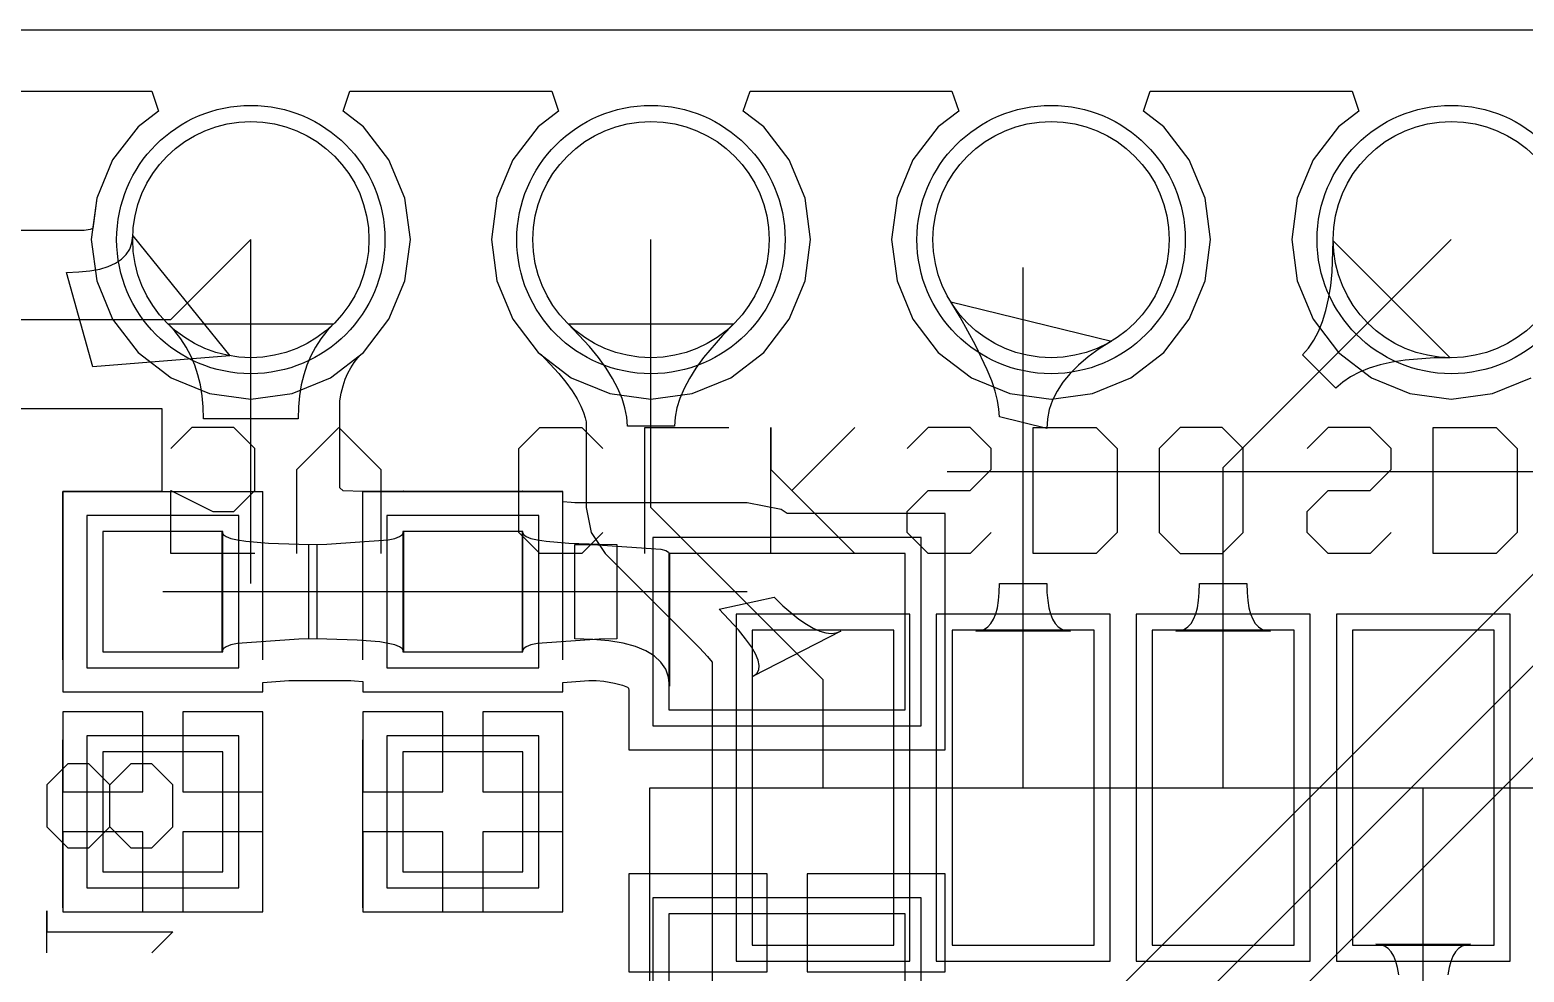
# Model space of a CAD drawing. Header units: millimetres. Extents: x 54.7 to 132.3, y 69.9 to 97.5.
# Drawn here: x 96.82 to 106.3, y 91.54 to 97.52 of the extents above; entities that cross this region are included whole.
import ezdxf

# ---------------------------------------------------------------- set-up
doc = ezdxf.new("R2010")
doc.units = ezdxf.units.MM
for name, color, linetype in [('BottomLayer', 5, 'Continuous'), ('BottomOverlay', 54, 'Continuous'), ('BottomPaste', 16, 'Continuous'), ('BottomSolder', 6, 'Continuous'), ('KeepOutLayer', 6, 'Continuous'), ('MultiLayer', 9, 'Continuous'), ('TopLayer', 1, 'Continuous'), ('TopOverlay', 2, 'Continuous'), ('TopPaste', 8, 'Continuous'), ('TopSolder', 216, 'Continuous')]:
    doc.layers.add(name, color=color, linetype=linetype)

# ---------------------------------------------------------------- blocks, each defined once
blk = doc.blocks.new('ESP32_WROVER_B_3')
at = {"layer": 'BottomLayer'}
for p, q in [((17, 0.45), (17, -0.45)), ((19, 0.45), (17, 0.45)), ((19, -0.45), (19, 0.45)), ((17, -0.45), (19, -0.45)), ((17, -0.82), (17, -1.72)), ((19, -0.82), (17, -0.82)), ((19, -1.72), (19, -0.82)), ((17, -1.72), (19, -1.72)), ((17, -2.09), (17, -2.99)), ((19, -2.09), (17, -2.09)), ((19, -2.99), (19, -2.09)), ((17, -2.99), (19, -2.99)), ((17, -3.36), (17, -4.26)), ((19, -3.36), (17, -3.36)), ((19, -4.26), (19, -3.36)), ((17, -4.26), (19, -4.26))]:
    blk.add_line(p, q, dxfattribs=at)
at = {"layer": 'BottomOverlay'}
for p, q in [((0, 1.1), (18, 1.1)), ((18, 1.1), (18, -30.35))]:
    blk.add_line(p, q, dxfattribs=at)
at = {"layer": 'BottomPaste'}
for p, q in [((17, 0.45), (17, -0.45)), ((19, 0.45), (17, 0.45)), ((19, -0.45), (19, 0.45)), ((17, -0.45), (19, -0.45)), ((17, -0.82), (17, -1.72)), ((19, -0.82), (17, -0.82)), ((19, -1.72), (19, -0.82)), ((17, -1.72), (19, -1.72)), ((17, -2.09), (17, -2.99)), ((19, -2.09), (17, -2.09)), ((19, -2.99), (19, -2.09)), ((17, -2.99), (19, -2.99)), ((17, -3.36), (17, -4.26)), ((19, -3.36), (17, -3.36)), ((19, -4.26), (19, -3.36)), ((17, -4.26), (19, -4.26))]:
    blk.add_line(p, q, dxfattribs=at)
at = {"layer": 'BottomSolder'}
for p, q in [((16.8984, 0.5516), (16.8984, -0.5516)), ((19.1016, 0.5516), (16.8984, 0.5516)), ((19.1016, -0.5516), (19.1016, 0.5516)), ((16.8984, -0.5516), (19.1016, -0.5516)), ((16.8984, -0.7184), (16.8984, -1.8216)), ((19.1016, -0.7184), (16.8984, -0.7184)), ((19.1016, -1.8216), (19.1016, -0.7184)), ((16.8984, -1.8216), (19.1016, -1.8216)), ((16.8984, -1.9884), (16.8984, -3.0916)), ((19.1016, -1.9884), (16.8984, -1.9884)), ((19.1016, -3.0916), (19.1016, -1.9884)), ((16.8984, -3.0916), (19.1016, -3.0916)), ((16.8984, -3.2584), (16.8984, -4.3616)), ((19.1016, -3.2584), (16.8984, -3.2584)), ((19.1016, -4.3616), (19.1016, -3.2584)), ((16.8984, -4.3616), (19.1016, -4.3616))]:
    blk.add_line(p, q, dxfattribs=at)
blk = doc.blocks.new('LM39100_11')
at = {"layer": 'TopLayer'}
for p, q in [((-1.5892, 3.8235), (-1.5892, 2.3249)), ((1.6908, 3.8235), (-1.5892, 3.8235)), ((1.6908, 2.3249), (1.6908, 3.8235)), ((-1.5892, 2.3249), (1.6908, 2.3249)), ((-2.7305, -2.4765), (-2.7305, -3.9751)), ((-1.7399, -2.4765), (-2.7305, -2.4765)), ((-1.7399, -3.9751), (-1.7399, -2.4765)), ((-0.4442, -2.4758), (-0.4442, -3.9758)), ((0.5458, -2.4758), (-0.4442, -2.4758)), ((0.5458, -3.9758), (0.5458, -2.4758)), ((1.8415, -2.4765), (1.8415, -3.9751)), ((2.8321, -2.4765), (1.8415, -2.4765)), ((2.8321, -3.9751), (2.8321, -2.4765)), ((-2.7305, -3.9751), (-1.7399, -3.9751)), ((-0.4442, -3.9758), (0.5458, -3.9758)), ((1.8415, -3.9751), (2.8321, -3.9751))]:
    blk.add_line(p, q, dxfattribs=at)
at = {"layer": 'TopOverlay'}
for p, q in [((-3.2512, -2.2098), (-3.2512, 1.8542)), ((-2.2352, 1.8542), (-3.2512, 1.8542)), ((3.3528, 1.8542), (2.3368, 1.8542)), ((3.3528, -2.2098), (3.3528, 1.8542))]:
    blk.add_line(p, q, dxfattribs=at)
at = {"layer": 'TopPaste'}
for p, q in [((-1.5892, 3.8235), (-1.5892, 2.3249)), ((1.6908, 3.8235), (-1.5892, 3.8235)), ((1.6908, 2.3249), (1.6908, 3.8235)), ((-1.5892, 2.3249), (1.6908, 2.3249)), ((-2.7305, -2.4765), (-2.7305, -3.9751)), ((-1.7399, -2.4765), (-2.7305, -2.4765)), ((-1.7399, -3.9751), (-1.7399, -2.4765)), ((-0.4442, -2.4758), (-0.4442, -3.9758)), ((0.5458, -2.4758), (-0.4442, -2.4758)), ((0.5458, -3.9758), (0.5458, -2.4758)), ((1.8415, -2.4765), (1.8415, -3.9751)), ((2.8321, -2.4765), (1.8415, -2.4765)), ((2.8321, -3.9751), (2.8321, -2.4765)), ((-2.7305, -3.9751), (-1.7399, -3.9751)), ((-0.4442, -3.9758), (0.5458, -3.9758)), ((1.8415, -3.9751), (2.8321, -3.9751))]:
    blk.add_line(p, q, dxfattribs=at)
at = {"layer": 'TopSolder'}
for p, q in [((-1.6908, 3.9251), (-1.6908, 2.2233)), ((1.7924, 3.9251), (-1.6908, 3.9251)), ((1.7924, 2.2233), (1.7924, 3.9251)), ((-1.6908, 2.2233), (1.7924, 2.2233)), ((-2.8321, -2.3749), (-2.8321, -4.0767)), ((-1.6383, -2.3749), (-2.8321, -2.3749)), ((-1.6383, -4.0767), (-1.6383, -2.3749)), ((-0.5458, -2.3742), (-0.5458, -4.0774)), ((0.6474, -2.3742), (-0.5458, -2.3742)), ((0.6474, -4.0774), (0.6474, -2.3742)), ((1.7399, -2.3749), (1.7399, -4.0767)), ((2.9337, -2.3749), (1.7399, -2.3749)), ((2.9337, -4.0767), (2.9337, -2.3749)), ((-2.8321, -4.0767), (-1.6383, -4.0767)), ((-0.5458, -4.0774), (0.6474, -4.0774)), ((1.7399, -4.0767), (2.9337, -4.0767))]:
    blk.add_line(p, q, dxfattribs=at)
blk = doc.blocks.new('HDR1X12_35')
at = {"layer": 'BottomLayer'}
for centre in [(20.32, 0), (22.86, 0), (25.4, 0), (27.94, 0)]:
    blk.add_circle(centre, 0.75, dxfattribs=at)
at = {"layer": 'BottomSolder'}
for centre in [(20.32, 0), (22.86, 0), (25.4, 0), (27.94, 0)]:
    blk.add_circle(centre, 0.8516, dxfattribs=at)
at = {"layer": 'MultiLayer'}
for centre in [(20.32, 0), (22.86, 0), (25.4, 0), (27.94, 0)]:
    blk.add_circle(centre, 0.75, dxfattribs=at)
at = {"layer": 'TopLayer'}
for centre in [(20.32, 0), (22.86, 0), (25.4, 0), (27.94, 0)]:
    blk.add_circle(centre, 0.75, dxfattribs=at)
at = {"layer": 'TopSolder'}
for centre in [(20.32, 0), (22.86, 0), (25.4, 0), (27.94, 0)]:
    blk.add_circle(centre, 0.8516, dxfattribs=at)
blk = doc.blocks.new('C0603_45')
at = {"layer": 'TopLayer'}
for p, q in [((-0.3556, 0.5588), (-0.3556, -0.2032)), ((0.4064, 0.5588), (-0.3556, 0.5588)), ((0.4064, -0.2032), (0.4064, 0.5588)), ((1.0414, 0.5588), (1.0414, -0.2032)), ((1.8034, 0.5588), (1.0414, 0.5588)), ((1.8034, -0.2032), (1.8034, 0.5588)), ((-0.3556, -0.2032), (0.4064, -0.2032)), ((1.0414, -0.2032), (1.8034, -0.2032))]:
    blk.add_line(p, q, dxfattribs=at)
at = {"layer": 'TopOverlay'}
for p, q in [((-0.6096, -0.4572), (-0.6096, 0.8128)), ((0.4572, 0.8128), (-0.6096, 0.8128)), ((2.032, 0.8128), (0.9652, 0.8128)), ((2.0574, -0.4572), (2.0574, 0.8128)), ((0.4572, -0.4572), (-0.6096, -0.4572)), ((2.032, -0.4572), (0.9652, -0.4572))]:
    blk.add_line(p, q, dxfattribs=at)
at = {"layer": 'TopPaste'}
for p, q in [((-0.3556, 0.5588), (-0.3556, -0.2032)), ((0.4064, 0.5588), (-0.3556, 0.5588)), ((0.4064, -0.2032), (0.4064, 0.5588)), ((1.0414, 0.5588), (1.0414, -0.2032)), ((1.8034, 0.5588), (1.0414, 0.5588)), ((1.8034, -0.2032), (1.8034, 0.5588)), ((-0.3556, -0.2032), (0.4064, -0.2032)), ((1.0414, -0.2032), (1.8034, -0.2032))]:
    blk.add_line(p, q, dxfattribs=at)
at = {"layer": 'TopSolder'}
for p, q in [((-0.4572, 0.6604), (-0.4572, -0.3048)), ((0.508, 0.6604), (-0.4572, 0.6604)), ((0.508, -0.3048), (0.508, 0.6604)), ((0.9398, 0.6604), (0.9398, -0.3048)), ((1.905, 0.6604), (0.9398, 0.6604)), ((1.905, -0.3048), (1.905, 0.6604)), ((-0.4572, -0.3048), (0.508, -0.3048)), ((0.9398, -0.3048), (1.905, -0.3048))]:
    blk.add_line(p, q, dxfattribs=at)
blk = doc.blocks.new('C0603_53')
at = {"layer": 'TopLayer'}
for p, q in [((-0.3556, 0.5588), (-0.3556, -0.2032)), ((0.4064, 0.5588), (-0.3556, 0.5588)), ((0.4064, -0.2032), (0.4064, 0.5588)), ((1.0414, 0.5588), (1.0414, -0.2032)), ((1.8034, 0.5588), (1.0414, 0.5588)), ((1.8034, -0.2032), (1.8034, 0.5588)), ((-0.3556, -0.2032), (0.4064, -0.2032)), ((1.0414, -0.2032), (1.8034, -0.2032))]:
    blk.add_line(p, q, dxfattribs=at)
at = {"layer": 'TopOverlay'}
for p, q in [((-0.6096, -0.4572), (-0.6096, 0.8128)), ((0.4572, 0.8128), (-0.6096, 0.8128)), ((2.032, 0.8128), (0.9652, 0.8128)), ((2.0574, -0.4572), (2.0574, 0.8128)), ((0.4572, -0.4572), (-0.6096, -0.4572)), ((2.032, -0.4572), (0.9652, -0.4572))]:
    blk.add_line(p, q, dxfattribs=at)
at = {"layer": 'TopPaste'}
for p, q in [((-0.3556, 0.5588), (-0.3556, -0.2032)), ((0.4064, 0.5588), (-0.3556, 0.5588)), ((0.4064, -0.2032), (0.4064, 0.5588)), ((1.0414, 0.5588), (1.0414, -0.2032)), ((1.8034, 0.5588), (1.0414, 0.5588)), ((1.8034, -0.2032), (1.8034, 0.5588)), ((-0.3556, -0.2032), (0.4064, -0.2032)), ((1.0414, -0.2032), (1.8034, -0.2032))]:
    blk.add_line(p, q, dxfattribs=at)
at = {"layer": 'TopSolder'}
for p, q in [((-0.4572, 0.6604), (-0.4572, -0.3048)), ((0.508, 0.6604), (-0.4572, 0.6604)), ((0.508, -0.3048), (0.508, 0.6604)), ((0.9398, 0.6604), (0.9398, -0.3048)), ((1.905, 0.6604), (0.9398, 0.6604)), ((1.905, -0.3048), (1.905, 0.6604)), ((-0.4572, -0.3048), (0.508, -0.3048)), ((0.9398, -0.3048), (1.905, -0.3048))]:
    blk.add_line(p, q, dxfattribs=at)

msp = doc.modelspace()

# ---------------------------------------------------------------- linework, layer by layer
at = {"layer": 'BottomLayer'}
for p, q in [((58.6338, 97.1326), (97.5926, 97.1326)), ((97.5926, 97.1326), (97.6357, 97.0056)), ((98.8079, 97.0056), (98.851, 97.1326)), ((98.851, 97.1326), (100.1326, 97.1326)), ((100.1326, 97.1326), (100.1757, 97.0056)), ((97.6357, 97.0056), (97.5057, 96.9059)), ((98.9379, 96.9059), (98.8079, 97.0056)), ((100.1757, 97.0056), (100.0457, 96.9059)), ((97.5057, 96.9059), (97.3448, 96.6961)), ((99.0988, 96.6961), (98.9379, 96.9059)), ((100.0457, 96.9059), (99.8848, 96.6961)), ((97.3448, 96.6961), (97.2436, 96.4519)), ((99.2, 96.4519), (99.0988, 96.6961)), ((99.8848, 96.6961), (99.7836, 96.4519)), ((97.2436, 96.4519), (97.2091, 96.1898)), ((99.2345, 96.1898), (99.2, 96.4519)), ((99.7836, 96.4519), (99.7491, 96.1898)), ((97.2091, 96.1898), (97.2436, 95.9277)), ((99.2, 95.9277), (99.2345, 96.1898)), ((99.7491, 96.1898), (99.7836, 95.9277)), ((100.7618, 94.488), (100.7618, 96.1898)), ((104.394, 94.742), (105.8418, 96.1898)), ((105.0858, 95.9853), (105.0918, 96.1823)), ((105.0918, 96.1823), (105.8343, 95.4398)), ((103.124, 92.71), (103.124, 96.012)), ((97.2436, 95.9277), (97.3448, 95.6835)), ((99.0988, 95.6835), (99.2, 95.9277)), ((99.7836, 95.9277), (99.8848, 95.6835)), ((105.0633, 95.8144), (105.0766, 95.8966)), ((105.0766, 95.8966), (105.0858, 95.9853)), ((105.046, 95.7387), (105.0633, 95.8144)), ((102.7235, 95.6971), (102.6648, 95.7939)), ((102.6648, 95.7939), (103.6849, 95.545)), ((105.0245, 95.6695), (105.046, 95.7387)), ((97.3448, 95.6835), (97.5057, 95.4737)), ((98.9379, 95.4737), (99.0988, 95.6835)), ((99.8848, 95.6835), (100.0457, 95.4737)), ((100.3718, 95.5106), (100.2368, 95.6542)), ((100.2368, 95.6542), (101.2868, 95.6542)), ((101.2868, 95.6542), (101.2156, 95.5815)), ((102.8225, 95.5194), (102.7235, 95.6971)), ((104.999, 95.6069), (105.0245, 95.6695)), ((101.2156, 95.5815), (101.0956, 95.4414)), ((102.8967, 95.363), (102.8225, 95.5194)), ((103.6849, 95.545), (103.6068, 95.4955)), ((104.9357, 95.5011), (104.9694, 95.5508)), ((104.9694, 95.5508), (104.999, 95.6069)), ((97.5057, 95.4737), (97.7155, 95.3128)), ((98.7281, 95.3128), (98.9379, 95.4737)), ((100.0457, 95.4737), (100.0646, 95.4593)), ((100.0646, 95.4593), (100.1767, 95.34)), ((100.428, 95.4414), (100.3718, 95.5106)), ((100.4768, 95.3739), (100.428, 95.4414)), ((101.0956, 95.4414), (101.0468, 95.3739)), ((103.537, 95.4447), (103.4753, 95.3926)), ((103.6068, 95.4955), (103.537, 95.4447)), ((104.8979, 95.4581), (104.9357, 95.5011)), ((105.1101, 95.2459), (104.8979, 95.4581)), ((105.5486, 95.4246), (105.4664, 95.4113)), ((105.7325, 95.4388), (105.5486, 95.4246)), ((105.8343, 95.4398), (105.7325, 95.4388)), ((100.1767, 95.34), (100.2224, 95.2838)), ((100.5181, 95.3081), (100.4768, 95.3739)), ((101.0468, 95.3739), (101.0055, 95.3081)), ((102.9245, 95.2928), (102.8967, 95.363)), ((103.4219, 95.3391), (103.3767, 95.2843)), ((103.4753, 95.3926), (103.4219, 95.3391)), ((105.2589, 95.347), (105.2028, 95.3174)), ((105.3215, 95.3725), (105.2589, 95.347)), ((105.3907, 95.394), (105.3215, 95.3725)), ((105.4664, 95.4113), (105.3907, 95.394)), ((97.7155, 95.3128), (97.9597, 95.2116)), ((98.4839, 95.2116), (98.7281, 95.3128)), ((100.2224, 95.2838), (100.2619, 95.2291)), ((100.2619, 95.2291), (100.2935, 95.1788)), ((100.5518, 95.244), (100.5181, 95.3081)), ((100.5781, 95.1817), (100.5518, 95.244)), ((100.9718, 95.244), (100.9455, 95.1817)), ((101.0055, 95.3081), (100.9718, 95.244)), ((102.9462, 95.2279), (102.9245, 95.2928)), ((102.9616, 95.1683), (102.9462, 95.2279)), ((103.3397, 95.2282), (103.311, 95.1707)), ((103.3767, 95.2843), (103.3397, 95.2282)), ((105.1531, 95.2837), (105.1101, 95.2459)), ((105.2028, 95.3174), (105.1531, 95.2837)), ((97.9597, 95.2116), (98.2218, 95.1771)), ((98.2218, 95.1771), (98.4839, 95.2116)), ((100.2935, 95.1788), (100.3175, 95.1332)), ((100.3175, 95.1332), (100.3344, 95.093)), ((100.5968, 95.1211), (100.5781, 95.1817)), ((100.9455, 95.1817), (100.9268, 95.1211)), ((102.9709, 95.1141), (102.9616, 95.1683)), ((103.311, 95.1707), (103.2904, 95.1119)), ((100.3344, 95.093), (100.3451, 95.0583)), ((100.3451, 95.0583), (100.3499, 95.0334)), ((100.6081, 95.0621), (100.5968, 95.1211)), ((100.6118, 95.005), (100.6081, 95.0621)), ((100.9155, 95.0621), (100.9118, 95.005)), ((100.9268, 95.1211), (100.9155, 95.0621)), ((102.974, 95.0652), (102.9709, 95.1141)), ((103.274, 94.9903), (102.974, 95.0652)), ((103.2781, 95.0518), (103.274, 94.9903)), ((103.2904, 95.1119), (103.2781, 95.0518)), ((100.3499, 95.0334), (100.3499, 94.488)), ((100.9118, 95.005), (100.6118, 95.005)), ((104.394, 92.71), (104.394, 94.742)), ((100.3499, 94.488), (100.3812, 94.3304)), ((100.7618, 94.488), (101.854, 93.3958)), ((100.3812, 94.3304), (100.4705, 94.1967)), ((100.4705, 94.1967), (101.0692, 93.598)), ((102.9725, 93.9494), (102.974, 94.007)), ((102.974, 94.007), (103.274, 94.007)), ((103.274, 94.007), (103.2755, 93.9494)), ((104.2425, 93.9494), (104.244, 94.007)), ((104.244, 94.007), (104.544, 94.007)), ((104.544, 94.007), (104.5455, 93.9494)), ((101.1949, 93.8428), (101.5428, 93.9191)), ((101.5428, 93.9191), (101.5986, 93.8655)), ((102.968, 93.8979), (102.9725, 93.9494)), ((103.2755, 93.9494), (103.28, 93.8979)), ((104.238, 93.8979), (104.2425, 93.9494)), ((104.5455, 93.9494), (104.55, 93.8979)), ((101.3166, 93.7127), (101.1949, 93.8428)), ((101.5986, 93.8655), (101.7012, 93.7796)), ((102.9365, 93.7797), (102.95, 93.813)), ((102.95, 93.813), (102.9605, 93.8524)), ((102.9605, 93.8524), (102.968, 93.8979)), ((103.28, 93.8979), (103.2875, 93.8524)), ((103.2875, 93.8524), (103.298, 93.813)), ((103.298, 93.813), (103.3115, 93.7797)), ((104.2065, 93.7797), (104.22, 93.813)), ((104.22, 93.813), (104.2305, 93.8524)), ((104.2305, 93.8524), (104.238, 93.8979)), ((104.55, 93.8979), (104.5575, 93.8524)), ((104.5575, 93.8524), (104.568, 93.813)), ((104.568, 93.813), (104.5815, 93.7797)), ((101.3627, 93.6561), (101.3166, 93.7127)), ((101.7012, 93.7796), (101.748, 93.7474)), ((101.748, 93.7474), (101.7919, 93.7223)), ((101.7919, 93.7223), (101.8329, 93.7043)), ((102.8525, 93.7069), (102.878, 93.716)), ((102.878, 93.716), (102.9005, 93.7312)), ((102.9005, 93.7312), (102.92, 93.7524)), ((102.92, 93.7524), (102.9365, 93.7797)), ((103.3115, 93.7797), (103.328, 93.7524)), ((103.328, 93.7524), (103.3475, 93.7312)), ((103.3475, 93.7312), (103.37, 93.716)), ((103.37, 93.716), (103.3955, 93.7069)), ((104.1225, 93.7069), (104.148, 93.716)), ((104.148, 93.716), (104.1705, 93.7312)), ((104.1705, 93.7312), (104.19, 93.7524)), ((104.19, 93.7524), (104.2065, 93.7797)), ((104.5815, 93.7797), (104.598, 93.7524)), ((104.598, 93.7524), (104.6175, 93.7312)), ((104.6175, 93.7312), (104.64, 93.716)), ((104.64, 93.716), (104.6655, 93.7069)), ((101.399, 93.6052), (101.3627, 93.6561)), ((101.9671, 93.7039), (101.4101, 93.4185)), ((101.8329, 93.7043), (101.8709, 93.6935)), ((101.8709, 93.6935), (101.9059, 93.6898)), ((101.9059, 93.6898), (101.938, 93.6933)), ((101.938, 93.6933), (101.9671, 93.7039)), ((102.824, 93.7039), (102.8525, 93.7069)), ((103.424, 93.7039), (102.824, 93.7039)), ((103.3955, 93.7069), (103.424, 93.7039)), ((104.094, 93.7039), (104.1225, 93.7069)), ((104.694, 93.7039), (104.094, 93.7039)), ((104.6655, 93.7069), (104.694, 93.7039)), ((101.0692, 93.598), (101.1215, 93.5422)), ((101.1215, 93.5422), (101.15, 93.5072)), ((101.4254, 93.56), (101.399, 93.6052)), ((101.442, 93.5204), (101.4254, 93.56)), ((101.15, 93.5072), (101.15, 91.456)), ((101.4101, 93.4185), (101.4328, 93.4355)), ((101.4328, 93.4355), (101.4457, 93.4581)), ((101.4488, 93.4864), (101.442, 93.5204)), ((101.4457, 93.4581), (101.4488, 93.4864)), ((101.854, 92.71), (101.854, 93.3958)), ((105.664, 89.7382), (105.664, 92.71)), ((105.3925, 91.7131), (105.364, 91.7161)), ((105.364, 91.7161), (105.964, 91.7161)), ((105.418, 91.704), (105.3925, 91.7131)), ((105.4405, 91.6888), (105.418, 91.704)), ((105.46, 91.6676), (105.4405, 91.6888)), ((105.4765, 91.6403), (105.46, 91.6676)), ((105.49, 91.607), (105.4765, 91.6403)), ((105.8515, 91.6403), (105.838, 91.607)), ((105.868, 91.6676), (105.8515, 91.6403)), ((105.8875, 91.6888), (105.868, 91.6676)), ((105.91, 91.704), (105.8875, 91.6888)), ((105.9355, 91.7131), (105.91, 91.704)), ((105.964, 91.7161), (105.9355, 91.7131)), ((105.5005, 91.5676), (105.49, 91.607)), ((105.508, 91.5221), (105.5005, 91.5676)), ((105.8275, 91.5676), (105.82, 91.5221)), ((105.838, 91.607), (105.8275, 91.5676))]:
    msp.add_line(p, q, dxfattribs=at)
at = {"layer": 'BottomOverlay'}
for p, q in [((97.8471, 94.996), (97.7138, 94.8627)), ((98.1137, 94.996), (97.8471, 94.996)), ((98.247, 94.8627), (98.1137, 94.996)), ((98.5135, 94.7294), (98.7801, 94.996)), ((98.7801, 94.996), (99.0467, 94.7294)), ((99.9236, 94.8627), (100.0569, 94.996)), ((100.0569, 94.996), (100.3235, 94.996)), ((100.3235, 94.996), (100.4568, 94.8627)), ((100.7233, 94.1963), (100.7233, 94.996)), ((100.7233, 94.996), (101.2565, 94.996)), ((101.5231, 94.1963), (101.5231, 94.996)), ((101.5231, 94.996), (101.5231, 94.7294)), ((101.6564, 94.5961), (102.0562, 94.996)), ((102.5207, 94.996), (102.3874, 94.8627)), ((102.7873, 94.996), (102.5207, 94.996)), ((102.9206, 94.8627), (102.7873, 94.996)), ((103.1871, 94.1963), (103.1871, 94.996)), ((103.1871, 94.996), (103.587, 94.996)), ((103.587, 94.996), (103.7203, 94.8627)), ((104.1202, 94.996), (103.9869, 94.8627)), ((104.3868, 94.996), (104.1202, 94.996)), ((104.52, 94.8627), (104.3868, 94.996)), ((105.0607, 94.996), (104.9274, 94.8627)), ((105.3273, 94.996), (105.0607, 94.996)), ((105.4606, 94.8627), (105.3273, 94.996)), ((105.7271, 94.1963), (105.7271, 94.996)), ((105.7271, 94.996), (106.127, 94.996)), ((106.127, 94.996), (106.2603, 94.8627)), ((98.247, 94.5961), (98.247, 94.8627)), ((99.9236, 94.3295), (99.9236, 94.8627)), ((102.9206, 94.7294), (102.9206, 94.8627)), ((103.7203, 94.8627), (103.7203, 94.3295)), ((103.9869, 94.8627), (103.9869, 94.3295)), ((104.52, 94.3295), (104.52, 94.8627)), ((105.4606, 94.7294), (105.4606, 94.8627)), ((106.2603, 94.8627), (106.2603, 94.3295)), ((98.5135, 94.1963), (98.5135, 94.7294)), ((99.0467, 94.7294), (99.0467, 94.1963)), ((101.5231, 94.7294), (102.0562, 94.1963)), ((102.7873, 94.5961), (102.9206, 94.7294)), ((105.3273, 94.5961), (105.4606, 94.7294)), ((97.7138, 94.1963), (97.7138, 94.5961)), ((97.7138, 94.5961), (97.9804, 94.4628)), ((98.1137, 94.4628), (98.247, 94.5961)), ((102.0562, 94.1963), (101.6564, 94.5961)), ((102.3874, 94.4628), (102.5207, 94.5961)), ((102.5207, 94.5961), (102.7873, 94.5961)), ((104.9274, 94.4628), (105.0607, 94.5961)), ((105.0607, 94.5961), (105.3273, 94.5961)), ((97.9804, 94.4628), (98.1137, 94.4628)), ((102.3874, 94.3295), (102.3874, 94.4628)), ((104.9274, 94.3295), (104.9274, 94.4628)), ((100.0569, 94.1963), (99.9236, 94.3295)), ((100.4568, 94.3295), (100.3235, 94.1963)), ((102.5207, 94.1963), (102.3874, 94.3295)), ((102.9206, 94.3295), (102.7873, 94.1963)), ((103.7203, 94.3295), (103.587, 94.1963)), ((103.9869, 94.3295), (104.1202, 94.1963)), ((104.3868, 94.1963), (104.52, 94.3295)), ((105.0607, 94.1963), (104.9274, 94.3295)), ((105.4606, 94.3295), (105.3273, 94.1963)), ((106.2603, 94.3295), (106.127, 94.1963)), ((98.247, 94.1963), (97.7138, 94.1963)), ((100.3235, 94.1963), (100.0569, 94.1963)), ((102.7873, 94.1963), (102.5207, 94.1963)), ((103.587, 94.1963), (103.1871, 94.1963)), ((104.1202, 94.1963), (104.3868, 94.1963)), ((105.3273, 94.1963), (105.0607, 94.1963)), ((106.127, 94.1963), (105.7271, 94.1963)), ((97.0597, 92.8605), (96.9264, 92.7272)), ((97.193, 92.8605), (97.0597, 92.8605)), ((97.3263, 92.7272), (97.193, 92.8605)), ((97.4596, 92.8605), (97.3263, 92.7272)), ((97.5929, 92.8605), (97.4596, 92.8605)), ((97.7261, 92.7272), (97.5929, 92.8605)), ((96.9264, 92.7272), (96.9264, 92.4606)), ((97.3263, 92.4606), (97.3263, 92.7272)), ((97.7261, 92.4606), (97.7261, 92.7272)), ((96.9264, 92.4606), (97.0597, 92.3273)), ((97.193, 92.3273), (97.3263, 92.4606)), ((97.3263, 92.4606), (97.4596, 92.3273)), ((97.5929, 92.3273), (97.7261, 92.4606)), ((97.0597, 92.3273), (97.193, 92.3273)), ((97.4596, 92.3273), (97.5929, 92.3273)), ((96.9264, 91.6609), (96.9264, 91.9275)), ((96.9264, 91.9275), (96.9264, 91.7942)), ((96.9264, 91.7942), (97.7261, 91.7942)), ((97.7261, 91.7942), (97.5929, 91.6609))]:
    msp.add_line(p, q, dxfattribs=at)
at = {"layer": 'KeepOutLayer'}
msp.add_line((58.5321, 97.5211), (130.1267, 97.5211), dxfattribs=at)
at = {"layer": 'TopLayer'}
for p, q in [((75.1185, 97.1326), (97.5926, 97.1326)), ((97.5926, 97.1326), (97.6357, 97.0056)), ((98.8079, 97.0056), (98.851, 97.1326)), ((98.851, 97.1326), (100.1326, 97.1326)), ((100.1326, 97.1326), (100.1757, 97.0056)), ((101.3479, 97.0056), (101.391, 97.1326)), ((101.391, 97.1326), (102.6726, 97.1326)), ((102.6726, 97.1326), (102.7157, 97.0056)), ((103.8879, 97.0056), (103.931, 97.1326)), ((103.931, 97.1326), (105.2126, 97.1326)), ((105.2126, 97.1326), (105.2557, 97.0056)), ((97.6357, 97.0056), (97.5057, 96.9059)), ((98.9379, 96.9059), (98.8079, 97.0056)), ((100.1757, 97.0056), (100.0457, 96.9059)), ((101.4779, 96.9059), (101.3479, 97.0056)), ((102.7157, 97.0056), (102.5857, 96.9059)), ((104.0179, 96.9059), (103.8879, 97.0056)), ((105.2557, 97.0056), (105.1257, 96.9059)), ((97.5057, 96.9059), (97.3448, 96.6961)), ((99.0988, 96.6961), (98.9379, 96.9059)), ((100.0457, 96.9059), (99.8848, 96.6961)), ((101.6388, 96.6961), (101.4779, 96.9059)), ((102.5857, 96.9059), (102.4248, 96.6961)), ((104.1788, 96.6961), (104.0179, 96.9059)), ((105.1257, 96.9059), (104.9648, 96.6961)), ((97.3448, 96.6961), (97.2436, 96.4519)), ((99.2, 96.4519), (99.0988, 96.6961)), ((99.8848, 96.6961), (99.7836, 96.4519)), ((101.74, 96.4519), (101.6388, 96.6961)), ((102.4248, 96.6961), (102.3236, 96.4519)), ((104.28, 96.4519), (104.1788, 96.6961)), ((104.9648, 96.6961), (104.8636, 96.4519)), ((97.2436, 96.4519), (97.2183, 96.2596)), ((99.2345, 96.1898), (99.2, 96.4519)), ((99.7836, 96.4519), (99.7491, 96.1898)), ((101.7745, 96.1898), (101.74, 96.4519)), ((102.3236, 96.4519), (102.2891, 96.1898)), ((104.3145, 96.1898), (104.28, 96.4519)), ((104.8636, 96.4519), (104.8291, 96.1898)), ((97.1534, 96.2467), (96.2355, 96.2467)), ((97.1641, 96.2477), (97.1534, 96.2467)), ((97.2021, 96.2547), (97.1641, 96.2477)), ((97.2183, 96.2596), (97.2021, 96.2547)), ((97.4667, 96.1693), (97.4722, 96.2132)), ((97.4722, 96.2132), (98.0886, 95.4517)), ((97.7138, 95.6818), (98.2218, 96.1898)), ((98.2218, 94.0054), (98.2218, 96.1898)), ((99.2, 95.9277), (99.2345, 96.1898)), ((99.7491, 96.1898), (99.7836, 95.9277)), ((101.74, 95.9277), (101.7745, 96.1898)), ((102.2891, 96.1898), (102.3236, 95.9277)), ((104.28, 95.9277), (104.3145, 96.1898)), ((104.8291, 96.1898), (104.8636, 95.9277)), ((97.4013, 96.0651), (97.4312, 96.0952)), ((97.4312, 96.0952), (97.453, 96.1299)), ((97.453, 96.1299), (97.4667, 96.1693)), ((97.1299, 95.9841), (97.2004, 95.9911)), ((97.2004, 95.9911), (97.2629, 96.0026)), ((97.2629, 96.0026), (97.3172, 96.0188)), ((97.3172, 96.0188), (97.3633, 96.0397)), ((97.3633, 96.0397), (97.4013, 96.0651)), ((97.0512, 95.9818), (97.1299, 95.9841)), ((97.22, 95.3818), (97.0512, 95.9818)), ((99.0988, 95.6835), (99.2, 95.9277)), ((99.7836, 95.9277), (99.8848, 95.6835)), ((101.6388, 95.6835), (101.74, 95.9277)), ((102.3236, 95.9277), (102.4248, 95.6835)), ((104.1788, 95.6835), (104.28, 95.9277)), ((104.8636, 95.9277), (104.9648, 95.6835)), ((95.1738, 95.6818), (97.7138, 95.6818)), ((97.7396, 95.6085), (97.6968, 95.6542)), ((97.6968, 95.6542), (98.7468, 95.6542)), ((97.7778, 95.5595), (97.7396, 95.6085)), ((98.704, 95.6085), (98.6658, 95.5595)), ((98.7468, 95.6542), (98.704, 95.6085)), ((98.9379, 95.4737), (99.0988, 95.6835)), ((99.8848, 95.6835), (100.0457, 95.4737)), ((101.4779, 95.4737), (101.6388, 95.6835)), ((102.4248, 95.6835), (102.5857, 95.4737)), ((104.0179, 95.4737), (104.1788, 95.6835)), ((104.9648, 95.6835), (105.1257, 95.4737)), ((97.8115, 95.5074), (97.7778, 95.5595)), ((98.6658, 95.5595), (98.6321, 95.5074)), ((98.0886, 95.4517), (97.22, 95.3818)), ((97.8408, 95.452), (97.8115, 95.5074)), ((97.8655, 95.3935), (97.8408, 95.452)), ((98.6028, 95.452), (98.5781, 95.3935)), ((98.6321, 95.5074), (98.6028, 95.452)), ((98.8769, 95.4092), (98.901, 95.44)), ((98.901, 95.44), (98.9193, 95.4595)), ((98.9193, 95.4595), (98.9379, 95.4737)), ((100.0457, 95.4737), (100.2555, 95.3128)), ((101.2681, 95.3128), (101.4779, 95.4737)), ((102.5857, 95.4737), (102.7955, 95.3128)), ((103.5304, 90.6526), (108.3818, 95.504)), ((103.8081, 95.3128), (104.0179, 95.4737)), ((105.1257, 95.4737), (105.3355, 95.3128)), ((97.8858, 95.3317), (97.8655, 95.3935)), ((97.9016, 95.2667), (97.8858, 95.3317)), ((98.5578, 95.3317), (98.542, 95.2667)), ((98.5781, 95.3935), (98.5578, 95.3317)), ((98.8208, 95.3026), (98.837, 95.3409)), ((98.837, 95.3409), (98.8557, 95.3763)), ((98.8557, 95.3763), (98.8769, 95.4092)), ((107.666, 95.3707), (103.5123, 91.217)), ((97.9128, 95.1985), (97.9016, 95.2667)), ((98.542, 95.2667), (98.5308, 95.1985)), ((98.796, 95.2151), (98.8071, 95.2608)), ((98.8071, 95.2608), (98.8208, 95.3026)), ((100.2555, 95.3128), (100.4997, 95.2116)), ((101.0239, 95.2116), (101.2681, 95.3128)), ((102.7955, 95.3128), (103.0397, 95.2116)), ((103.5639, 95.2116), (103.8081, 95.3128)), ((105.3355, 95.3128), (105.5797, 95.2116)), ((106.1039, 95.2116), (106.3481, 95.3128)), ((97.9196, 95.1271), (97.9128, 95.1985)), ((98.5308, 95.1985), (98.524, 95.1271)), ((98.7867, 95.1532), (98.7878, 95.1652)), ((98.7867, 94.6139), (98.7867, 95.1532)), ((98.7878, 95.1652), (98.796, 95.2151)), ((100.4997, 95.2116), (100.7618, 95.1771)), ((100.7618, 95.1771), (101.0239, 95.2116)), ((103.0397, 95.2116), (103.3018, 95.1771)), ((103.3018, 95.1771), (103.5639, 95.2116)), ((105.5797, 95.2116), (105.8418, 95.1771)), ((105.8418, 95.1771), (106.1039, 95.2116)), ((96.2355, 95.1169), (97.6569, 95.1169)), ((97.6569, 95.1169), (97.6569, 94.5896)), ((97.9218, 95.0524), (97.9196, 95.1271)), ((98.5218, 95.0524), (97.9218, 95.0524)), ((98.524, 95.1271), (98.5218, 95.0524)), ((97.6569, 94.5896), (97.028, 94.5896)), ((97.028, 94.5896), (97.028, 93.3196)), ((98.8079, 94.5941), (98.7867, 94.6139)), ((98.933, 94.5896), (98.8079, 94.5941)), ((99.1787, 94.5896), (98.933, 94.5896)), ((98.933, 94.5896), (98.933, 94.5896)), ((99.188, 94.5915), (99.1787, 94.5896)), ((99.189, 94.5913), (99.188, 94.5915)), ((99.19, 94.5915), (99.189, 94.5913)), ((99.1997, 94.5896), (99.19, 94.5915)), ((99.9363, 94.5896), (99.1997, 94.5896)), ((99.946, 94.5915), (99.9363, 94.5896)), ((99.947, 94.5913), (99.946, 94.5915)), ((99.948, 94.5915), (99.947, 94.5913)), ((99.9573, 94.5896), (99.948, 94.5915)), ((100.203, 94.5896), (99.9573, 94.5896)), ((100.203, 94.5248), (100.203, 94.5896)), ((100.2554, 94.5202), (100.203, 94.5248)), ((100.2792, 94.5195), (100.2554, 94.5202)), ((101.3714, 94.5195), (100.2792, 94.5195)), ((101.5876, 94.4765), (101.3714, 94.5195)), ((101.6273, 94.4499), (101.5876, 94.4765)), ((102.6287, 94.4499), (101.6273, 94.4499)), ((102.6287, 92.9513), (102.6287, 94.4499)), ((98.0409, 93.5766), (98.0409, 94.3325)), ((98.0409, 94.3325), (98.0469, 94.3177)), ((98.0469, 94.3177), (98.0649, 94.3045)), ((98.0649, 94.3045), (98.0949, 94.2928)), ((98.0949, 94.2928), (98.1369, 94.2827)), ((98.1369, 94.2827), (98.1909, 94.2741)), ((98.704, 94.2554), (99.094, 94.2827)), ((99.094, 94.2827), (99.136, 94.2928)), ((99.136, 94.2928), (99.166, 94.3045)), ((99.166, 94.3045), (99.184, 94.3177)), ((99.184, 94.3177), (99.19, 94.3326)), ((99.19, 94.3326), (99.19, 93.5766)), ((99.946, 93.5766), (99.946, 94.3326)), ((99.946, 94.3326), (99.952, 94.3177)), ((99.952, 94.3177), (99.97, 94.3045)), ((99.97, 94.3045), (100, 94.2928)), ((100, 94.2928), (100.042, 94.2827)), ((100.042, 94.2827), (100.096, 94.2741)), ((98.1909, 94.2741), (98.3349, 94.2616)), ((98.3349, 94.2616), (98.5269, 94.2554)), ((98.5269, 94.2554), (98.6409, 94.2546)), ((98.59, 94.2546), (98.704, 94.2554)), ((98.59, 93.6546), (98.59, 94.2546)), ((98.6409, 94.2546), (98.6409, 93.6546)), ((100.096, 94.2741), (100.24, 94.2616)), ((100.24, 94.2616), (100.432, 94.2554)), ((100.2791, 93.6546), (100.2791, 94.2546)), ((100.2791, 94.2546), (100.3931, 94.254)), ((100.3931, 94.254), (100.8251, 94.2243)), ((100.432, 94.2554), (100.546, 94.2546)), ((100.546, 94.2546), (100.546, 93.6546)), ((100.8251, 94.2243), (100.8551, 94.2151)), ((100.8551, 94.2151), (100.8731, 94.2046)), ((100.8731, 94.2046), (100.8791, 94.1929)), ((100.8791, 94.1929), (100.8791, 93.3546)), ((97.663, 93.9546), (99.568, 93.9546)), ((99.568, 93.9546), (101.3714, 93.9546)), ((98.0949, 93.6164), (98.0649, 93.6047)), ((98.1369, 93.6265), (98.0949, 93.6164)), ((98.5269, 93.6538), (98.1369, 93.6265)), ((98.6409, 93.6546), (98.5269, 93.6538)), ((98.704, 93.6538), (98.59, 93.6546)), ((98.896, 93.6476), (98.704, 93.6538)), ((99.04, 93.6351), (98.896, 93.6476)), ((99.094, 93.6265), (99.04, 93.6351)), ((99.136, 93.6164), (99.094, 93.6265)), ((99.166, 93.6047), (99.136, 93.6164)), ((100, 93.6164), (99.97, 93.6047)), ((100.042, 93.6265), (100, 93.6164)), ((100.432, 93.6538), (100.042, 93.6265)), ((100.3931, 93.6516), (100.2791, 93.6546)), ((100.4951, 93.6426), (100.3931, 93.6516)), ((100.546, 93.6546), (100.432, 93.6538)), ((100.5851, 93.6276), (100.4951, 93.6426)), ((100.6631, 93.6066), (100.5851, 93.6276)), ((98.0469, 93.5915), (98.0409, 93.5766)), ((98.0649, 93.6047), (98.0469, 93.5915)), ((99.184, 93.5915), (99.166, 93.6047)), ((99.19, 93.5766), (99.184, 93.5915)), ((99.952, 93.5915), (99.946, 93.5766)), ((99.97, 93.6047), (99.952, 93.5915)), ((100.7291, 93.5796), (100.6631, 93.6066)), ((100.7831, 93.5466), (100.7291, 93.5796)), ((100.8251, 93.5076), (100.7831, 93.5466)), ((100.8551, 93.4626), (100.8251, 93.5076)), ((100.8731, 93.4116), (100.8551, 93.4626)), ((98.298, 93.3782), (98.4631, 93.3897)), ((98.298, 93.3196), (98.298, 93.3782)), ((98.4631, 93.3897), (98.8568, 93.3897)), ((98.8568, 93.3897), (98.8806, 93.389)), ((98.8806, 93.389), (98.933, 93.3844)), ((98.933, 93.3844), (98.933, 93.3196)), ((100.203, 93.3782), (100.3681, 93.3897)), ((100.203, 93.3196), (100.203, 93.3782)), ((100.3681, 93.3897), (100.4144, 93.3897)), ((100.4144, 93.3897), (100.4624, 93.3855)), ((100.4624, 93.3855), (100.5301, 93.3742)), ((100.5301, 93.3742), (100.5801, 93.3608)), ((100.5801, 93.3608), (100.6119, 93.3478)), ((100.6119, 93.3478), (100.62, 93.3428)), ((100.62, 93.3428), (100.6216, 93.3275)), ((100.8791, 93.3546), (100.8731, 93.4116)), ((104.0974, 90.6371), (106.8136, 93.3533)), ((97.028, 93.3196), (98.0313, 93.3196)), ((98.0313, 93.3196), (98.0409, 93.3177)), ((98.0409, 93.3177), (98.042, 93.3179)), ((98.042, 93.3179), (98.043, 93.3177)), ((98.043, 93.3177), (98.0522, 93.3196)), ((98.0522, 93.3196), (98.298, 93.3196)), ((98.933, 93.3196), (99.1787, 93.3196)), ((99.1787, 93.3196), (99.188, 93.3177)), ((99.188, 93.3177), (99.189, 93.3179)), ((99.189, 93.3179), (99.19, 93.3177)), ((99.19, 93.3177), (99.1997, 93.3196)), ((99.1997, 93.3196), (99.9363, 93.3196)), ((99.9363, 93.3196), (99.946, 93.3177)), ((99.946, 93.3177), (99.947, 93.3179)), ((99.947, 93.3179), (99.948, 93.3177)), ((99.948, 93.3177), (99.9573, 93.3196)), ((99.9573, 93.3196), (100.203, 93.3196)), ((100.6216, 93.3275), (100.6221, 93.3259)), ((100.6221, 93.3259), (100.6221, 92.9513)), ((97.536, 93.1926), (97.028, 93.1926)), ((97.028, 93.1926), (97.028, 92.6846)), ((97.536, 92.6846), (97.536, 93.1926)), ((98.298, 93.1926), (97.79, 93.1926)), ((97.79, 93.1926), (97.79, 92.6846)), ((98.298, 92.6846), (98.298, 93.1926)), ((99.441, 93.1926), (98.933, 93.1926)), ((98.933, 93.1926), (98.933, 92.6846)), ((99.441, 92.6846), (99.441, 93.1926)), ((100.203, 93.1926), (99.695, 93.1926)), ((99.695, 93.1926), (99.695, 92.6846)), ((100.203, 92.6846), (100.203, 93.1926)), ((100.6221, 92.9513), (102.6287, 92.9513)), ((97.028, 92.6846), (97.536, 92.6846)), ((97.79, 92.6846), (98.298, 92.6846)), ((98.933, 92.6846), (99.441, 92.6846)), ((99.695, 92.6846), (100.203, 92.6846)), ((97.536, 92.4306), (97.028, 92.4306)), ((97.028, 92.4306), (97.028, 91.9226)), ((97.536, 91.9226), (97.536, 92.4306)), ((98.298, 92.4306), (97.79, 92.4306)), ((97.79, 92.4306), (97.79, 91.9226)), ((98.298, 91.9226), (98.298, 92.4306)), ((99.441, 92.4306), (98.933, 92.4306)), ((98.933, 92.4306), (98.933, 91.9226)), ((99.441, 91.9226), (99.441, 92.4306)), ((100.203, 92.4306), (99.695, 92.4306)), ((99.695, 92.4306), (99.695, 91.9226)), ((100.203, 91.9226), (100.203, 92.4306)), ((101.4984, 92.1636), (100.6214, 92.1636)), ((100.6214, 92.1636), (100.6214, 91.5416)), ((101.4984, 91.5416), (101.4984, 92.1636)), ((102.6294, 92.1636), (101.7524, 92.1636)), ((101.7524, 92.1636), (101.7524, 91.5416)), ((102.6294, 91.5416), (102.6294, 92.1636)), ((97.028, 91.9226), (97.536, 91.9226)), ((97.79, 91.9226), (98.298, 91.9226)), ((98.933, 91.9226), (99.441, 91.9226)), ((99.695, 91.9226), (100.203, 91.9226)), ((100.6214, 91.5416), (101.4984, 91.5416)), ((101.7524, 91.5416), (102.6294, 91.5416))]:
    msp.add_line(p, q, dxfattribs=at)

# ---------------------------------------------------------------- block references
for name, p, rotation in [('HDR1X12_35', (126.1618, 96.1898), 180), ('LM39100_11', (104.8512, 91.4654), 270), ('C0603_53', (97.4852, 93.98), 270), ('C0603_45', (99.3902, 93.98), 270), ('ESP32_WROVER_B_3', (101.854, 74.71), 90)]:
    msp.add_blockref(name, p, dxfattribs=dict(rotation=rotation))

doc.saveas('drawing.dxf')
